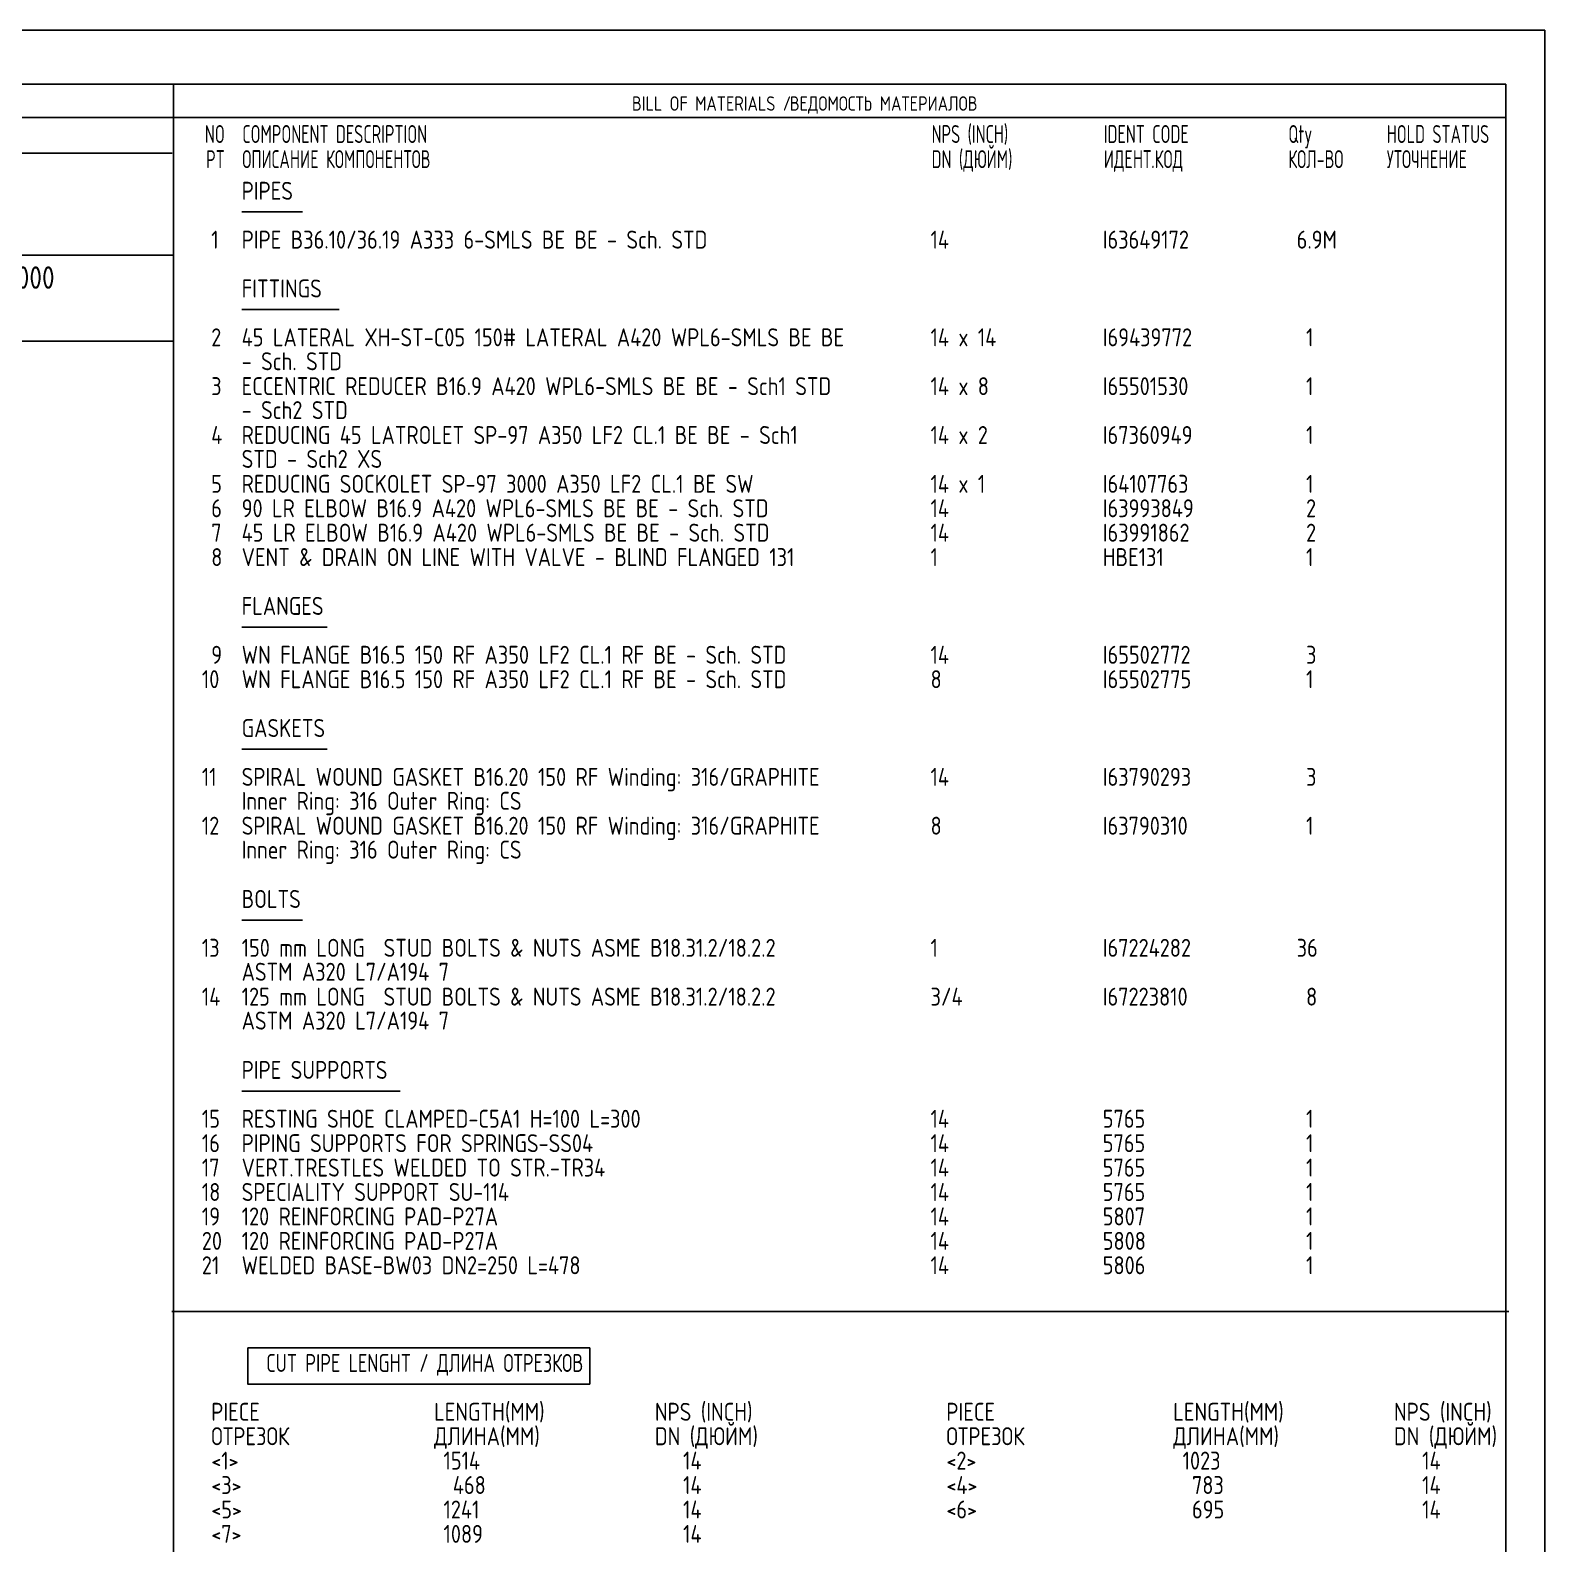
# Model space of a CAD drawing. Extents: x 0 to 594, y 0 to 420.
# Drawn here: x 383 to 594, y 209.2 to 420 of the extents above; entities that cross this region are included whole.
import ezdxf
from ezdxf.enums import TextEntityAlignment as Align

# ---------------------------------------------------------------- set-up
doc = ezdxf.new("R2010")
doc.units = 0
doc.header["$MEASUREMENT"] = 0
doc.linetypes.add('BORDER_2012_SLN$0$8001.Solid', pattern=[0])
for name, color, linetype in [('BORDER_2012_SLN$0$2', 7, 'Continuous'), ('BORDER_2012_SLN$0$GT_1', 7, 'Continuous'), ('GT_1', 7, 'Continuous')]:
    doc.layers.add(name, color=color, linetype=linetype)
for name, color, linetype, lineweight in [('BORDER_2012_SLN$0$BG_Level_1', 7, 'BORDER_2012_SLN$0$8001.Solid', 25), ('BORDER_2012_SLN$0$Level_1', 7, 'BORDER_2012_SLN$0$8001.Solid', 25), ('BORDER_2012_SLN$0$Level_18', 7, 'BORDER_2012_SLN$0$8001.Solid', 25)]:
    doc.layers.add(name, color=color, linetype=linetype, lineweight=lineweight)
doc.styles.add('BORDER_2012_SLN$0$GOST type A', font='GOST type A')
doc.styles.add('BORDER_2012_SLN$0$HTX1', font='GOSTtypeA.ttf')
doc.styles.add('HTX1', font='GOSTtypeA.ttf')

# ---------------------------------------------------------------- blocks, each defined once
blk = doc.blocks.new('BORDER_2012_SLN')
at = {"layer": 'BORDER_2012_SLN$0$2'}
blk.add_line((162.42, 407.85), (588.6, 407.85), dxfattribs=at)
at = {"layer": 'BORDER_2012_SLN$0$Level_1', "color": 7, "lineweight": -3}
for p, q in [((588.6, 412.5), (25.4, 412.5)), ((402.9, 7.5), (402.9, 412.5)), ((588.6, 412.5), (588.6, 7.5)), ((402.75, 402.9), (188.39, 402.9)), ((402.9, 388.7), (162.37, 388.68)), ((402.9, 376.7), (25.4, 376.7))]:
    blk.add_line(p, q, dxfattribs=at)
at = {"layer": 'BORDER_2012_SLN$0$Level_18', "color": 7, "lineweight": -3, "flags": 128}
blk.add_lwpolyline([(0, 0), (0, 420), (594, 420), (594, 0)], close=True, dxfattribs=at)
at = {"layer": 'BORDER_2012_SLN$0$BG_Level_1', "color": 7, "style": 'BORDER_2012_SLN$0$GOST type A'}
for s, p in [('BILL OF MATERIALS / ', (466.8, 408.8)), ('ВЕДОМОСТЬ МАТЕРИАЛОВ', (488.8, 408.8))]:
    blk.add_text(s, height=2, dxfattribs=at).set_placement(p)
at = {"layer": 'BORDER_2012_SLN$0$GT_1', "style": 'BORDER_2012_SLN$0$HTX1', "width": 0.8}
for s, p in [('NO', (410.06, 404.3)), ('PT', (410.06, 400.8))]:
    blk.add_text(s, height=2.5, dxfattribs=at).set_placement(p, align=Align.RIGHT)
for s, p in [('COMPONENT DESCRIPTION', (412.5, 404.3)), ('NPS (INCH)', (508.56, 404.3)), ('IDENT CODE', (532.56, 404.3)), ('Qty', (558.27, 404.3)), ('HOLD STATUS', (571.99, 404.3)), ('ОПИСАНИЕ КОМПОНЕНТОВ', (412.5, 400.8)), ('DN (ДЮЙМ)', (508.56, 400.8)), ('ИДЕНТ.КОД', (532.56, 400.8)), ('КОЛ-ВО', (558.27, 400.8)), ('УТОЧНЕНИЕ', (571.99, 400.8))]:
    blk.add_text(s, height=2.5, dxfattribs=at).set_placement(p)

msp = doc.modelspace()

# ---------------------------------------------------------------- linework, layer by layer
at = {"layer": 'GT_1', "flags": 128}
for points in [[(0, 0), (594, 0), (594, 420), (0, 420), (0, 0)], [(420.914, 394.704), (412.414, 394.704)], [(426.014, 381.099), (412.414, 381.099)], [(424.314, 336.881), (412.414, 336.881)], [(424.314, 319.874), (412.414, 319.874)], [(420.914, 296.065), (412.414, 296.065)], [(434.514, 272.255), (412.414, 272.255)], [(402.7, 241.532), (589, 241.532)], [(413.271, 236.486), (460.914, 236.486), (460.914, 231.439), (413.271, 231.439), (413.271, 236.486)]]:
    msp.add_lwpolyline(points, dxfattribs=at)

# ---------------------------------------------------------------- block references
at = {"linetype": 'Continuous'}
msp.add_blockref('BORDER_2012_SLN', (0, 0), dxfattribs=at)

# ---------------------------------------------------------------- texts
at = {"layer": 'GT_1', "style": 'HTX1'}
for s, height, width, p in [('PIPES', 2.5, 1.02, (412.414, 396.395)), ('  1', 2.5, 1.02, (405.557, 389.592)), ('PIPE B36.10/36.19 A333 6-SMLS BE BE - Sch. STD', 2.5, 1.02, (412.414, 389.592)), ('14', 2.5, 1.02, (508.414, 389.592)), ('I63649172', 2.5, 1.02, (532.414, 389.592)), (' 6.9M', 2.5, 1.02, (558.129, 389.592)), ('SLN-2725-4150-25-F-2000', 3.125, 1.02, (345, 384)), ('FITTINGS', 2.5, 1.02, (412.414, 382.789)), ('  2', 2.5, 1.02, (405.557, 375.986)), ('45 LATERAL XH-ST-C05 150# LATERAL A420 WPL6-SMLS BE BE', 2.5, 1.02, (412.414, 375.986)), ('14 x 14', 2.5, 1.02, (508.414, 375.986)), ('I69439772', 2.5, 1.02, (532.414, 375.986)), ('  1', 2.5, 1.02, (558.129, 375.986)), ('- Sch. STD', 2.5, 1.02, (412.414, 372.653)), ('  3', 2.5, 1.02, (405.557, 369.184)), ('ECCENTRIC REDUCER B16.9 A420 WPL6-SMLS BE BE - Sch1 STD', 2.5, 1.02, (412.414, 369.184)), ('14 x 8', 2.5, 1.02, (508.414, 369.184)), ('I65501530', 2.5, 1.02, (532.414, 369.184)), ('  1', 2.5, 1.02, (558.129, 369.184)), ('- Sch2 STD', 2.5, 1.02, (412.414, 365.85)), ('  4', 2.5, 1.02, (405.557, 362.381)), ('REDUCING 45 LATROLET SP-97 A350 LF2 CL.1 BE BE - Sch1', 2.5, 1.02, (412.414, 362.381)), ('14 x 2', 2.5, 1.02, (508.414, 362.381)), ('I67360949', 2.5, 1.02, (532.414, 362.381)), ('  1', 2.5, 1.02, (558.129, 362.381)), ('STD - Sch2 XS', 2.5, 1.02, (412.414, 359.048)), ('  5', 2.5, 1.02, (405.557, 355.578)), ('REDUCING SOCKOLET SP-97 3000 A350 LF2 CL.1 BE SW', 2.5, 1.02, (412.414, 355.578)), ('14 x 1', 2.5, 1.02, (508.414, 355.578)), ('I64107763', 2.5, 1.02, (532.414, 355.578)), ('  1', 2.5, 1.02, (558.129, 355.578)), ('  6', 2.5, 1.02, (405.557, 352.177)), ('90 LR ELBOW B16.9 A420 WPL6-SMLS BE BE - Sch. STD', 2.5, 1.02, (412.414, 352.177)), ('14', 2.5, 1.02, (508.414, 352.177)), ('I63993849', 2.5, 1.02, (532.414, 352.177)), ('  2', 2.5, 1.02, (558.129, 352.177)), ('  7', 2.5, 1.02, (405.557, 348.776)), ('45 LR ELBOW B16.9 A420 WPL6-SMLS BE BE - Sch. STD', 2.5, 1.02, (412.414, 348.776)), ('14', 2.5, 1.02, (508.414, 348.776)), ('I63991862', 2.5, 1.02, (532.414, 348.776)), ('  2', 2.5, 1.02, (558.129, 348.776)), ('  8', 2.5, 1.02, (405.557, 345.374)), ('VENT & DRAIN ON LINE WITH VALVE - BLIND FLANGED 131', 2.5, 1.02, (412.414, 345.374)), ('1', 2.5, 1.02, (508.414, 345.374)), ('HBE131', 2.5, 1.02, (532.414, 345.374)), ('  1', 2.5, 1.02, (558.129, 345.374)), ('FLANGES', 2.5, 1.02, (412.414, 338.571)), ('  9', 2.5, 1.02, (405.557, 331.769)), ('WN FLANGE B16.5 150 RF A350 LF2 CL.1 RF BE - Sch. STD', 2.5, 1.02, (412.414, 331.769)), ('14', 2.5, 1.02, (508.414, 331.769)), ('I65502772', 2.5, 1.02, (532.414, 331.769)), ('  3', 2.5, 1.02, (558.129, 331.769)), (' 10', 2.5, 1.02, (405.557, 328.367)), ('WN FLANGE B16.5 150 RF A350 LF2 CL.1 RF BE - Sch. STD', 2.5, 1.02, (412.414, 328.367)), ('8', 2.5, 1.02, (508.414, 328.367)), ('I65502775', 2.5, 1.02, (532.414, 328.367)), ('  1', 2.5, 1.02, (558.129, 328.367)), ('GASKETS', 2.5, 1.02, (412.414, 321.565)), (' 11', 2.5, 1.02, (405.557, 314.762)), ('SPIRAL WOUND GASKET B16.20 150 RF Winding: 316/GRAPHITE', 2.5, 1.02, (412.414, 314.762)), ('14', 2.5, 1.02, (508.414, 314.762)), ('I63790293', 2.5, 1.02, (532.414, 314.762)), ('  3', 2.5, 1.02, (558.129, 314.762)), ('Inner Ring: 316 Outer Ring: CS', 2.5, 1.02, (412.414, 311.429)), (' 12', 2.5, 1.02, (405.557, 307.959)), ('SPIRAL WOUND GASKET B16.20 150 RF Winding: 316/GRAPHITE', 2.5, 1.02, (412.414, 307.959)), ('8', 2.5, 1.02, (508.414, 307.959)), ('I63790310', 2.5, 1.02, (532.414, 307.959)), ('  1', 2.5, 1.02, (558.129, 307.959)), ('Inner Ring: 316 Outer Ring: CS', 2.5, 1.02, (412.414, 304.626)), ('BOLTS', 2.5, 1.02, (412.414, 297.755)), (' 13', 2.5, 1.02, (405.557, 290.952)), ('150 mm LONG  STUD BOLTS & NUTS ASME B18.31.2/18.2.2', 2.5, 1.02, (412.414, 290.952)), ('1', 2.5, 1.02, (508.414, 290.952)), ('I67224282', 2.5, 1.02, (532.414, 290.952)), (' 36', 2.5, 1.02, (558.129, 290.952)), ('ASTM A320 L7/A194 7', 2.5, 1.02, (412.414, 287.619)), (' 14', 2.5, 1.02, (405.557, 284.15)), ('125 mm LONG  STUD BOLTS & NUTS ASME B18.31.2/18.2.2', 2.5, 1.02, (412.414, 284.15)), ('3/4', 2.5, 1.02, (508.414, 284.15)), ('I67223810', 2.5, 1.02, (532.414, 284.15)), ('  8', 2.5, 1.02, (558.129, 284.15)), ('ASTM A320 L7/A194 7', 2.5, 1.02, (412.414, 280.816)), ('PIPE SUPPORTS', 2.5, 1.02, (412.414, 273.946)), (' 15', 2.5, 1.02, (405.557, 267.143)), ('RESTING SHOE CLAMPED-C5A1 H=100 L=300', 2.5, 1.02, (412.414, 267.143)), ('14', 2.5, 1.02, (508.414, 267.143)), ('5765', 2.5, 1.02, (532.414, 267.143)), ('  1', 2.5, 1.02, (558.129, 267.143)), (' 16', 2.5, 1.02, (405.557, 263.741)), ('PIPING SUPPORTS FOR SPRINGS-SS04', 2.5, 1.02, (412.414, 263.741)), ('14', 2.5, 1.02, (508.414, 263.741)), ('5765', 2.5, 1.02, (532.414, 263.741)), ('  1', 2.5, 1.02, (558.129, 263.741)), (' 17', 2.5, 1.02, (405.557, 260.34)), ('VERT.TRESTLES WELDED TO STR.-TR34', 2.5, 1.02, (412.414, 260.34)), ('14', 2.5, 1.02, (508.414, 260.34)), ('5765', 2.5, 1.02, (532.414, 260.34)), ('  1', 2.5, 1.02, (558.129, 260.34)), (' 18', 2.5, 1.02, (405.557, 256.939)), ('SPECIALITY SUPPORT SU-114', 2.5, 1.02, (412.414, 256.939)), ('14', 2.5, 1.02, (508.414, 256.939)), ('5765', 2.5, 1.02, (532.414, 256.939)), ('  1', 2.5, 1.02, (558.129, 256.939)), (' 19', 2.5, 1.02, (405.557, 253.537)), ('120 REINFORCING PAD-P27A', 2.5, 1.02, (412.414, 253.537)), ('14', 2.5, 1.02, (508.414, 253.537)), ('5807', 2.5, 1.02, (532.414, 253.537)), ('  1', 2.5, 1.02, (558.129, 253.537)), (' 20', 2.5, 1.02, (405.557, 250.136)), ('120 REINFORCING PAD-P27A', 2.5, 1.02, (412.414, 250.136)), ('14', 2.5, 1.02, (508.414, 250.136)), ('5808', 2.5, 1.02, (532.414, 250.136)), ('  1', 2.5, 1.02, (558.129, 250.136)), (' 21', 2.5, 1.02, (405.557, 246.735)), ('WELDED BASE-BW03 DN2=250 L=478', 2.5, 1.02, (412.414, 246.735)), ('14', 2.5, 1.02, (508.414, 246.735)), ('5806', 2.5, 1.02, (532.414, 246.735)), ('  1', 2.5, 1.02, (558.129, 246.735)), ('CUT PIPE LENGHT / ДЛИНА ОТРЕЗКОВ', 2.5, 0.9, (415.843, 233.129)), ('  PIECE', 2.5, 1.02, (405.557, 226.327)), ('    LENGTH(MM)', 2.5, 1.02, (434, 226.327)), ('NPS (INCH)', 2.5, 1.02, (470, 226.327)), ('  PIECE', 2.5, 1.02, (508, 226.327)), ('    LENGTH(MM)', 2.5, 1.02, (537, 226.327)), ('NPS (INCH)', 2.5, 1.02, (573, 226.327)), ('DN (ДЮЙМ)', 2.5, 1.02, (470, 222.925)), ('DN (ДЮЙМ)', 2.5, 1.02, (573, 222.925)), ('  ОТРЕЗОК', 2.5, 1.02, (405.557, 222.925)), ('    ДЛИНА(MM)', 2.5, 1.02, (434, 222.925)), ('  ОТРЕЗОК', 2.5, 1.02, (508, 222.925)), ('    ДЛИНА(MM)', 2.5, 1.02, (537, 222.925)), ('  <1>', 2.5, 1.02, (405.557, 219.524)), ('     1514', 2.5, 1.02, (434, 219.524)), ('   14', 2.5, 1.02, (470, 219.524)), ('  <2>', 2.5, 1.02, (508, 219.524)), ('     1023', 2.5, 1.02, (537, 219.524)), ('   14', 2.5, 1.02, (573, 219.524)), ('  <3>', 2.5, 1.02, (405.557, 216.122)), ('      468', 2.5, 1.02, (434, 216.122)), ('   14', 2.5, 1.02, (470, 216.122)), ('  <4>', 2.5, 1.02, (508, 216.122)), ('      783', 2.5, 1.02, (537, 216.122)), ('   14', 2.5, 1.02, (573, 216.122)), ('  <5>', 2.5, 1.02, (405.557, 212.721)), ('     1241', 2.5, 1.02, (434, 212.721)), ('   14', 2.5, 1.02, (470, 212.721)), ('  <6>', 2.5, 1.02, (508, 212.721)), ('      695', 2.5, 1.02, (537, 212.721)), ('   14', 2.5, 1.02, (573, 212.721)), ('  <7>', 2.5, 1.02, (405.557, 209.32)), ('     1089', 2.5, 1.02, (434, 209.32)), ('   14', 2.5, 1.02, (470, 209.32))]:
    msp.add_text(s, height=height, dxfattribs=dict(at, width=width)).set_placement(p)

doc.saveas('drawing.dxf')
